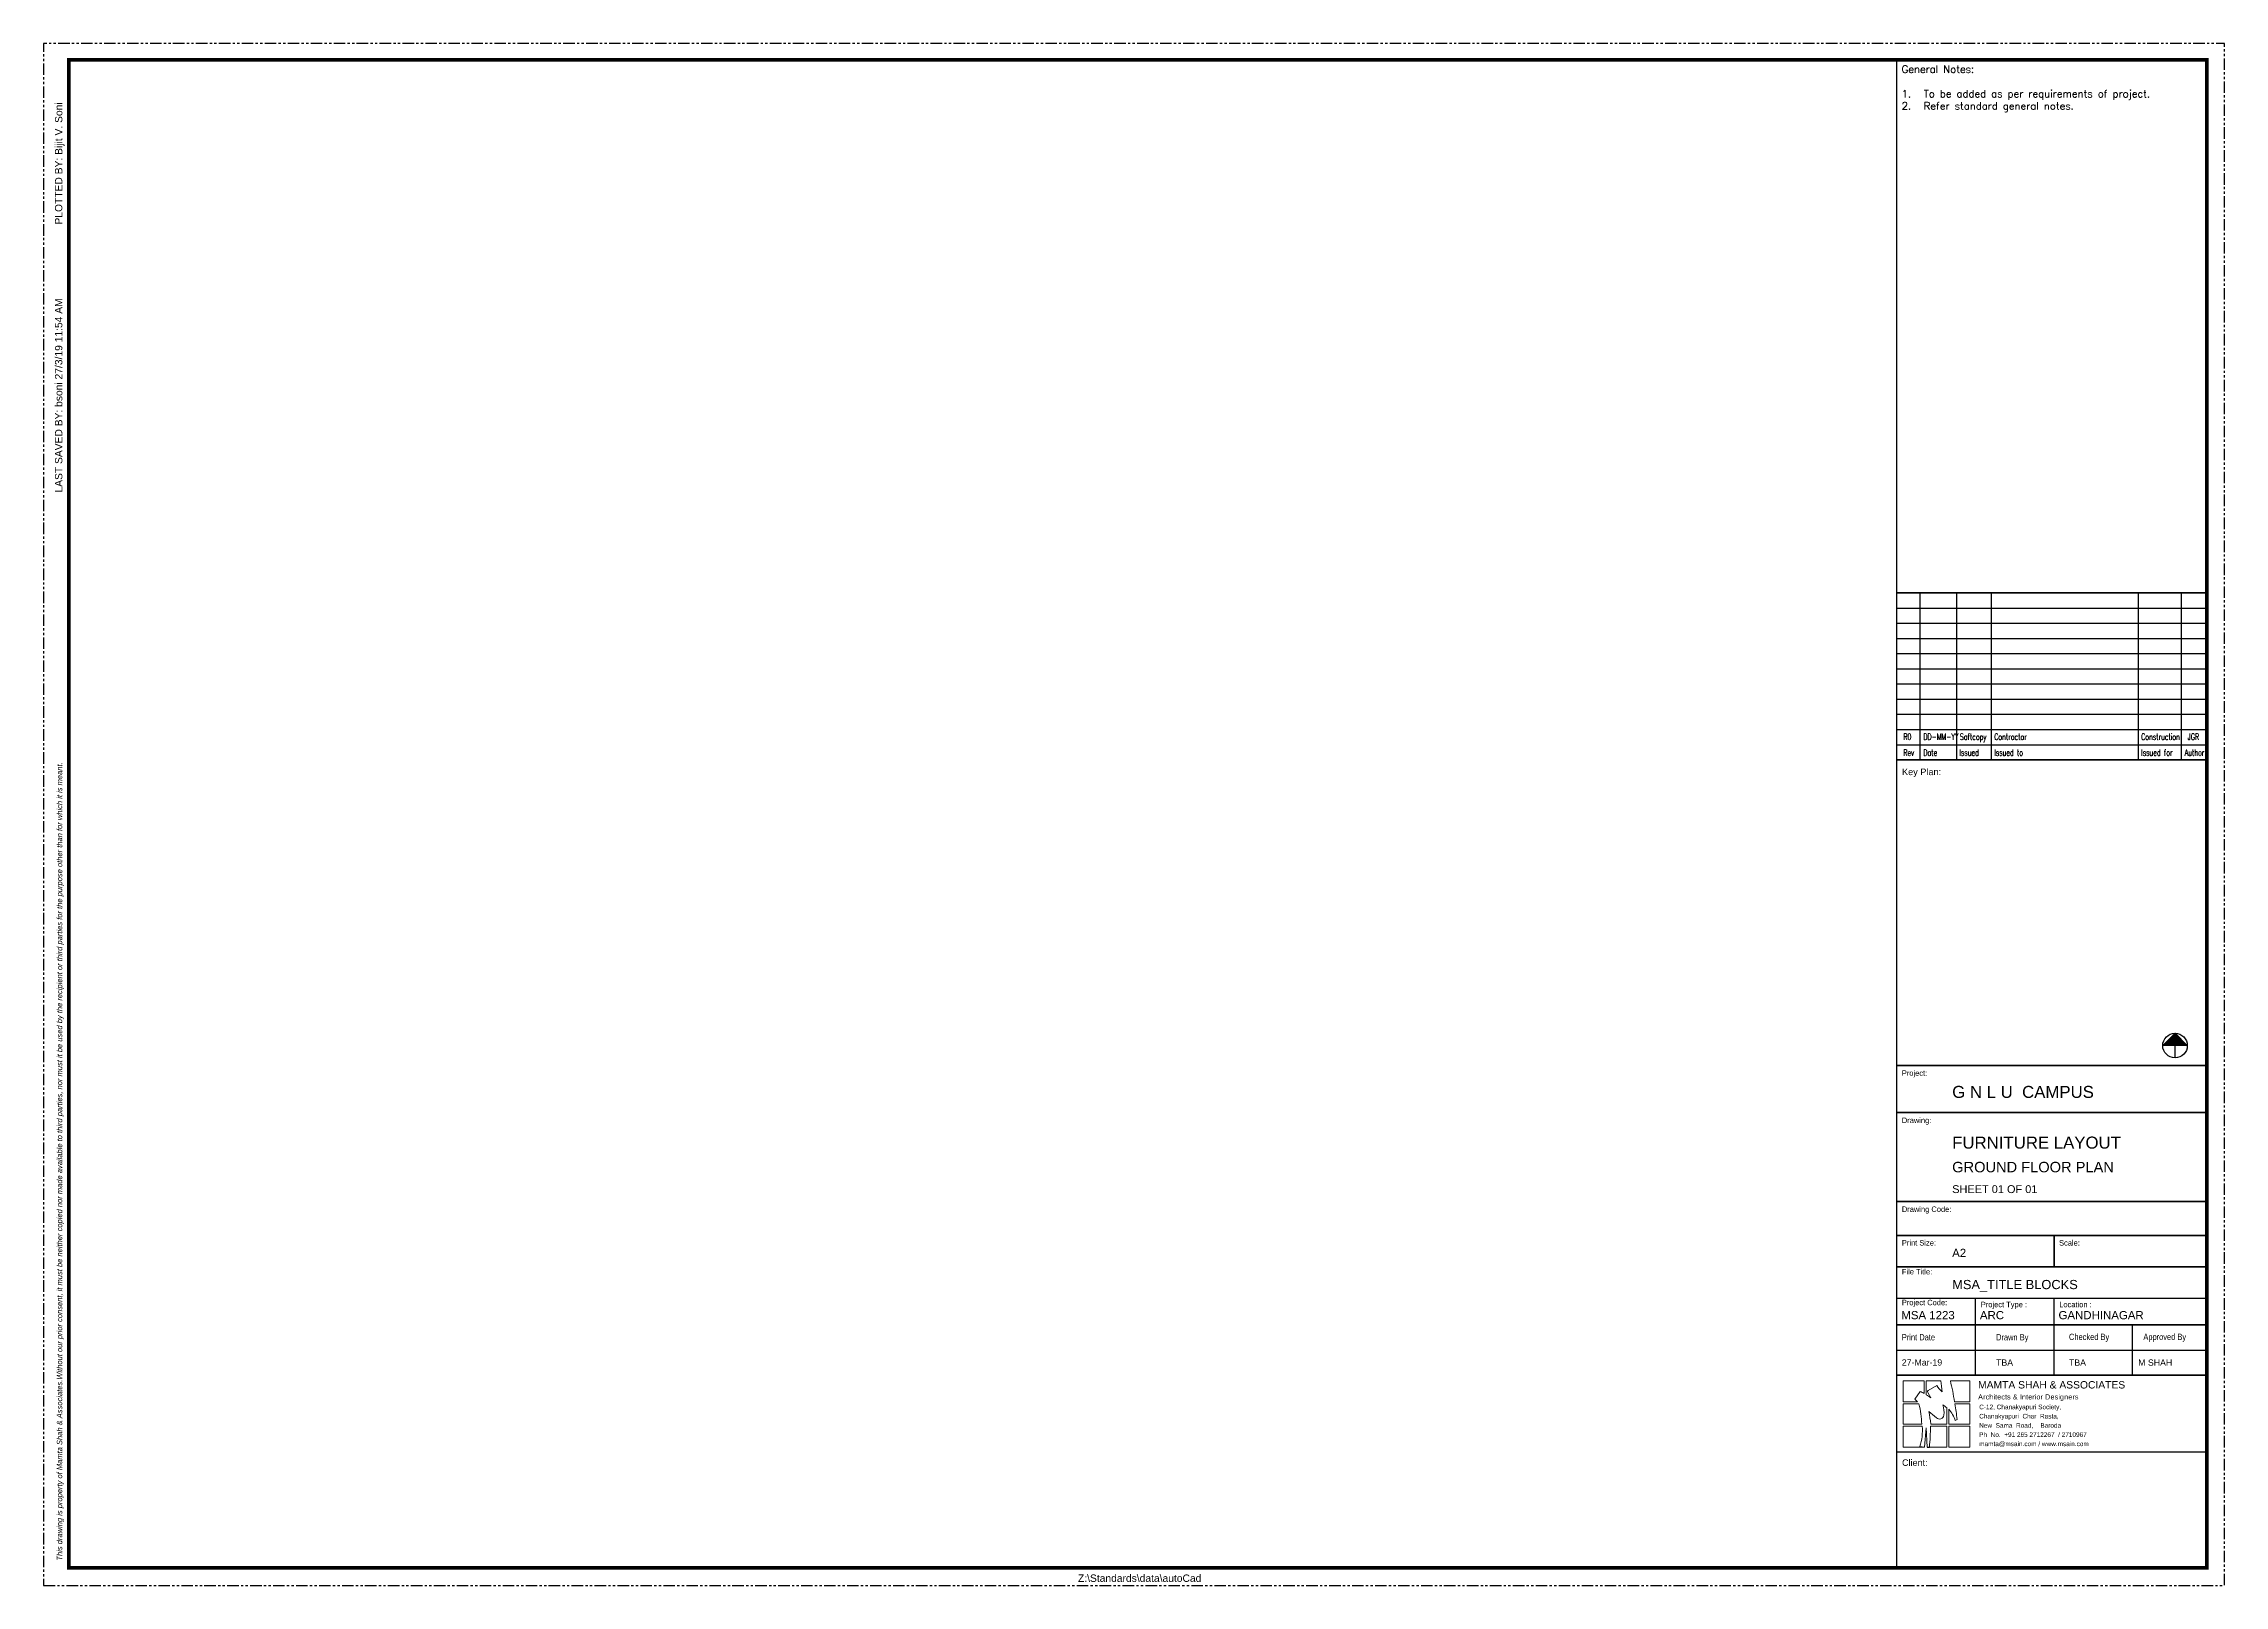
# Paper-space layout 'Layout1' of a CAD drawing. Header units: millimetres. Extents: x 0 to 1187, y 0 to 839.
import ezdxf
from ezdxf.enums import TextEntityAlignment as Align

# ---------------------------------------------------------------- set-up
doc = ezdxf.new("R2010")
doc.units = ezdxf.units.MM
doc.header["$MEASUREMENT"] = 0
doc.linetypes.add('PHANTOM2', pattern=[1.25, 0.625, -0.125, 0.125, -0.125, 0.125, -0.125])
doc.styles.add('ARIAL', font='arial.ttf')
doc.styles.add('Simplex', font='simplex.shx')
doc.styles.add('TB-TEXT', font='ARIALN.TTF')
doc.styles.add('TB_A0_H$0$SIM-00', font='Simplex.shx', dxfattribs={"width": 0.75})

# ---------------------------------------------------------------- blocks, each defined once
blk = doc.blocks.new('NORTH')
h = blk.add_hatch(color=256)
h.dxf.hatch_style = 1
h.paths.add_polyline_path([(92.92, 24.88), (101.04, 24.88), (96.98, 28.94)])
for points in [[(92.92, 24.88), (96.98, 28.94), (101.04, 24.88)], [(101.04, 24.88), (92.92, 24.88)], [(96.98, 20.82), (96.98, 24.88)]]:
    blk.add_lwpolyline(points)
blk.add_circle((96.98, 24.88), 4.06)
blk.add_circle((96.98, 24.88), 4.06)
blk = doc.blocks.new('A0_Landscape')
at = {"linetype": 'ByBlock', "lineweight": -2}
for p, q in [((1008.9, 830.5), (1008.9, 9.6)), ((1008.9, 830.5), (1008.9, 9.6)), ((1051.9, 114.4), (1051.9, 156.3)), ((1094.7, 114.4), (1094.7, 156.3)), ((1137.4, 114.4), (1137.4, 141.8)), ((1008.9, 128.1), (1177.8, 128.1))]:
    blk.add_line(p, q, dxfattribs=at)
at = {"linetype": 'ByBlock', "lineweight": -2, "ltscale": 10}
for p, q in [((1021.7, 449.5), (1021.7, 540.4)), ((1041.7, 449.5), (1041.7, 540.4)), ((1060.7, 449.5), (1060.7, 540.4)), ((1140.7, 449.5), (1140.7, 540.4)), ((1164.1, 449.5), (1164.1, 540.4))]:
    blk.add_line(p, q, dxfattribs=at)
blk.add_line((1025.5, 75.2), (1026.8, 75.2))
at = {"linetype": 'ByBlock', "lineweight": -2, "const_width": 2}
blk.add_lwpolyline([(13.8, 830.5), (1177.8, 830.5), (1177.8, 9.6), (13.8, 9.6)], close=True, dxfattribs=at)
at = {"linetype": 'ByBlock', "lineweight": -2, "flags": 128}
for points, const_width in [([(1177.8, 540.4), (1008.9, 540.4)], 0.855), ([(1008.9, 449.5), (1177.8, 449.5)], 0.855), ([(1177.8, 449.5), (1008.9, 449.5)], 0.855), ([(1177.8, 283.1), (1008.9, 283.1)], 0.855), ([(1177.8, 257.4), (1008.9, 257.4)], 0.855), ([(1177.8, 209), (1008.9, 209)], 0.855), ([(1177.8, 190.5), (1008.9, 190.5)], 0.855), ([(1094.7, 173.4), (1094.7, 190.5)], 0.855), ([(1177.8, 173.4), (1008.9, 173.4)], 0.855), ([(1177.8, 156.3), (1008.9, 156.3)], 0.855), ([(1177.8, 141.8), (1008.9, 141.8)], 0.855), ([(1177.8, 114.4), (1008.9, 114.4)], 0.855), ([(1177.8, 114.4), (1008.9, 114.4)], 0.855), ([(1177.8, 72.6), (1008.9, 72.6)], 0.845)]:
    blk.add_lwpolyline(points, dxfattribs=dict(at, const_width=const_width))
for points in [[(1008.9, 540.4), (1177.8, 540.4)], [(1008.9, 532.1), (1177.8, 532.1)], [(1008.9, 523.8), (1177.8, 523.8)], [(1008.9, 515.6), (1177.8, 515.6)], [(1008.9, 507.3), (1177.8, 507.3)], [(1008.9, 499), (1177.8, 499)], [(1008.9, 490.8), (1177.8, 490.8)], [(1008.9, 482.5), (1177.8, 482.5)], [(1008.9, 474.3), (1177.8, 474.3)], [(1008.9, 466), (1177.8, 466)], [(1008.9, 457.7), (1177.8, 457.7)]]:
    blk.add_lwpolyline(points, dxfattribs=at)
at = {"color": 0, "linetype": 'ByBlock', "lineweight": 13}
for points in [[(1020.3, 100), (1012.6, 100), (1012.6, 111.4), (1024, 111.4), (1024, 104.5)], [(1020.3, 100), (1012.6, 100), (1012.6, 111.4), (1024, 111.4), (1024, 104.5)], [(1038.2, 111.4), (1048.8, 111.4), (1048.8, 100), (1040.4, 100)], [(1038.2, 111.4), (1048.8, 111.4), (1048.8, 100), (1040.4, 100)], [(1022.6, 87.8), (1012.6, 87.8), (1012.6, 98.8), (1021, 98.8)], [(1022.6, 87.8), (1012.6, 87.8), (1012.6, 98.8), (1021, 98.8)], [(1036.2, 96.7), (1036.2, 87.8)], [(1036.2, 96.7), (1036.2, 87.8)], [(1040.7, 98.8), (1048.8, 98.8), (1048.8, 87.8), (1037.3, 87.8), (1037.3, 95.9)], [(1040.7, 98.8), (1048.8, 98.8), (1048.8, 87.8), (1037.3, 87.8), (1037.3, 95.9)], [(1022.9, 86.7), (1012.6, 86.7), (1012.6, 75.2), (1024.2, 75.2)], [(1022.9, 86.7), (1012.6, 86.7), (1012.6, 75.2), (1024.2, 75.2)], [(1036.2, 75.2), (1036.2, 86.7), (1027.4, 86.7)], [(1036.2, 75.2), (1036.2, 86.7), (1027.4, 86.7)]]:
    blk.add_lwpolyline(points, dxfattribs=at)
for points in [[(1024, 111.4), (1012.6, 111.4), (1012.6, 100), (1020.3, 100, 0.065911), (1018.9, 101.3), (1021.7, 105.6, -0.021995), (1024, 104.5)], [(1033, 111.4), (1025.1, 111.4), (1025.1, 103.8, -0.024224), (1027.5, 102.2), (1025.9, 105.1, -0.414698), (1026.2, 106.1), (1030.8, 108.9, 0.059102), (1033.7, 105.4, 0.011447)], [(1048.8, 111.4), (1038.2, 111.4, -0.030989), (1040.4, 100), (1048.8, 100)], [(1021, 98.8), (1012.6, 98.8), (1012.6, 87.8), (1022.6, 87.8, 0.075788)], [(1036.2, 96.7, 0.016043), (1034.1, 98.3, -0.106355), (1034.7, 92.6, -0.601257), (1030.6, 91.2, 0.00838), (1026.5, 94.7, -0.035586), (1027.5, 87.8), (1036.2, 87.8)], [(1037.3, 95.9), (1037.3, 87.8), (1048.8, 87.8), (1048.8, 98.8), (1040.7, 98.8, -0.010186), (1041.9, 90.4), (1040.9, 89.7, 0.098042)], [(1022.9, 86.7), (1012.6, 86.7), (1012.6, 75.2), (1024.2, 75.2), (1021.6, 75.6, 0.099179)], [(1036.2, 86.7), (1027.4, 86.7, -0.021459), (1026.8, 75.2), (1036.2, 75.2)]]:
    blk.add_lwpolyline(points, format="xyb", close=True, dxfattribs=at)
for points in [[(1027.5, 87.8, 0.035586), (1026.5, 94.7, -0.00838), (1030.6, 91.2, 0.601257), (1034.7, 92.6, 0.106355), (1034.1, 98.3, -0.016043), (1036.2, 96.7)], [(1022.9, 86.7, -0.099179), (1021.6, 75.6), (1024.2, 75.2), (1025.1, 85.7), (1025.5, 75.2)], [(1026.8, 75.2, 0.021421), (1027.4, 86.6, 0.047157)]]:
    blk.add_lwpolyline(points, format="xyb", dxfattribs=at)
for points in [[(1037.3, 75.2), (1048.8, 75.2), (1048.8, 86.7), (1037.3, 86.7)], [(1037.3, 75.2), (1048.8, 75.2), (1048.8, 86.7), (1037.3, 86.7)], [(1048.8, 86.7), (1037.3, 86.7), (1037.3, 75.2), (1048.8, 75.2)]]:
    blk.add_lwpolyline(points, close=True, dxfattribs=at)
at = {"layer": 'Defpoints', "color": 8, "linetype": 'PHANTOM2', "ltscale": 10, "flags": 128}
blk.add_lwpolyline([(0, 0), (1187.4, 0), (1187.4, 839.4), (0, 839.4)], close=True, dxfattribs=at)
at = {"xscale": 1.647132954614837, "yscale": 1.647132954614837, "zscale": 1.647132954614837}
blk.add_blockref('NORTH', (1000.8, 252.9), dxfattribs=at)
at = {"linetype": 'ByBlock', "lineweight": 5, "style": 'TB_A0_H$0$SIM-00', "width": 0.6}
for s, height, p in [('Rev', 3.42, (1012.6, 451.7)), ('Date', 3.42, (1023.5, 451.7)), ('Issued', 3.45, (1043.1, 451.7)), ('Issued to', 3.45, (1062.1, 451.7)), ('Issued for', 3.45, (1142.1, 451.7)), ('Author', 3.42, (1165.8, 451.7))]:
    blk.add_text(s, height=height, dxfattribs=at).set_placement(p)
at = {"color": 0, "linetype": 'ByBlock', "lineweight": 5, "style": 'TB-TEXT'}
for s, height, p in [('Scale:', 2.97, (1097.4, 186.5)), ('Print Date', 3.41, (1011.8, 135.1)), ('Drawn By', 3.41, (1063.1, 135.1)), ('Checked By', 3.41, (1102.8, 135.3)), ('Approved By', 3.41, (1143.3, 135.3))]:
    blk.add_text(s, height=height, dxfattribs=at).set_placement(p, align=Align.MIDDLE_LEFT)
at = {"linetype": 'ByBlock', "lineweight": 5, "style": 'ARIAL'}
blk.add_text('MAMTA SHAH & ASSOCIATES', height=4.016, dxfattribs=at).set_placement((1053.3, 107.2))
at = {"linetype": 'ByBlock', "lineweight": 5, "char_height": 4.005, "attachment_point": 1, "rotation": 90, "style": 'ARIAL'}
for s, insert, width in [('PLOTTED BY: Bijit V. Soni', (6.2, 740.9), 160.307), ('LAST SAVED BY: bsoni 27/3/19 11:54 AM', (6.2, 595), 155.858)]:
    blk.add_mtext(s, dxfattribs=dict(at, insert=insert, width=width))
at = {"color": 0, "linetype": 'ByBlock', "lineweight": 5, "insert": (7.2, 13.5), "char_height": 2.9369, "width": 833.246, "attachment_point": 1, "rotation": 90, "style": 'TB-TEXT'}
blk.add_mtext('{\\fArial|b0|i1|c0|p34;This drawing is property of Mamta Shah & Associates.Without our prior consent, it must be neither copied nor made available to third parties, nor must it be used by the recipient or third parties for the purpose other than for which it is meant.}', dxfattribs=at)
at = {"color": 1, "linetype": 'ByBlock', "lineweight": 5, "attachment_point": 1, "style": 'ARIAL'}
for s, insert, char_height, width in [('{\\C7;Key Plan:}', (1011.9, 444.7), 3.56, 121.59), ('{\\C7;Client:}', (1011.9, 68.6), 3.515, 120.038)]:
    blk.add_mtext(s, dxfattribs=dict(at, insert=insert, char_height=char_height, width=width))
at = {"color": 0, "attachment_point": 1}
for s, insert, char_height, width, style in [('Project: ', (1011.8, 280.4), 2.97, 26.41, 'TB-TEXT'), ('Drawing: ', (1011.8, 254.7), 2.97, 26.41, 'TB-TEXT'), ('Drawing Code: ', (1011.8, 206.3), 2.975, 26.41, 'TB-TEXT'), ('Print Size:', (1011.8, 188), 2.975, 19.692, 'TB-TEXT'), ('File Title:', (1011.8, 172.3), 2.975, 18.373, 'TB-TEXT'), ('Project Code:', (1011.8, 155.5), 2.975, 28.59, 'TB-TEXT'), ('Project Type :', (1054.8, 154.4), 2.975, 27.647, 'TB-TEXT'), ('Location :', (1097.5, 154.4), 2.97, 19.316, 'TB-TEXT'), ('27-Mar-19', (1011.8, 123.1), 3.41, 21.266, 'ARIAL')]:
    blk.add_mtext(s, dxfattribs=dict(at, insert=insert, char_height=char_height, width=width, style=style))
at = {"color": 0, "linetype": 'ByBlock', "lineweight": 5, "insert": (1039.2, 166.3), "char_height": 5.006, "width": 133.181, "attachment_point": 1, "style": 'ARIAL'}
blk.add_mtext('MSA_TITLE BLOCKS', dxfattribs=at)
at = {"linetype": 'ByBlock', "lineweight": 5, "insert": (1080.7, 104), "char_height": 2.761, "width": 84.782, "attachment_point": 2, "style": 'ARIAL'}
blk.add_mtext('{\\T1.05;Architects & Interior Designers}', dxfattribs=at)
at = {"linetype": 'ByBlock', "lineweight": 5, "insert": (1053.9, 98.4), "char_height": 2.51, "width": 74.221, "attachment_point": 1, "line_spacing_factor": 1.2, "style": 'ARIAL'}
blk.add_mtext('C-12, Chanakyapuri Society, \\PChanakyapuri  Char  Rasta, \\PNew  Sama  Road,    Baroda  \\PPh  No.  +91 265 2712267  / 2710967\\Pmamta@msain.com / www.msain.com', dxfattribs=at)
at = {"color": 7, "linetype": 'ByBlock', "lineweight": 5, "insert": (596.8, 3.9), "char_height": 4.005, "width": 1166.105, "attachment_point": 5, "style": 'ARIAL'}
blk.add_mtext('Z:\\\\Standards\\\\data\\\\autoCad', dxfattribs=at)
at = {"color": 0, "linetype": 'ByBlock', "lineweight": 5, "style": 'ARIAL'}
for tag, p, height in [('PROJ_TITLE', (1039.2, 265.4), 6.54), ('DWG_TITILE', (1039.2, 237.8), 6.54), ('DWG_SUB_TITILE', (1039.2, 224.9), 5.7), ('SHEET_NO', (1039.2, 213.6), 4.27), ('DWG_CODE', (1039.2, 197.2), 4.46), ('PRT_SIZE', (1039.2, 178.8), 4.46), ('SCALE', (1108.6, 178.8), 4.46), ('PROJ_CODE', (1011.5, 144.9), 4.46), ('PROJ_TYPE', (1054.3, 144.9), 4.46), ('LOC_TITLE', (1097.1, 144.9), 4.46)]:
    blk.add_attdef(tag, p, '', height=height, dxfattribs=at)
at = {"color": 0, "linetype": 'ByBlock', "lineweight": -2, "style": 'ARIAL'}
for tag, p in [('DWN_BY', (1063.1, 119.6)), ('CHECKED_BY', (1102.8, 119.6)), ('APPROVED_BY', (1140.5, 119.6))]:
    blk.add_attdef(tag, p, '', height=3.41, dxfattribs=at)

psp = doc.layouts.get("Layout1")

# ---------------------------------------------------------------- block references
psp.add_blockref('A0_Landscape', (0, 0)).add_auto_attribs({'PROJ_TYPE': 'ARC', 'LOC_TITLE': 'GANDHINAGAR', 'PROJ_CODE': 'MSA 1223', 'DWN_BY': 'TBA', 'CHECKED_BY': 'TBA', 'APPROVED_BY': 'M SHAH', 'DWG_TITILE': 'FURNITURE LAYOUT', 'DWG_SUB_TITILE': 'GROUND FLOOR PLAN', 'SHEET_NO': 'SHEET 01 OF 01', 'PROJ_TITLE': 'G N L U  CAMPUS', 'PRT_SIZE': 'A2'})

# ---------------------------------------------------------------- texts
at = {"linetype": 'ByBlock', "lineweight": 5, "style": 'TB_A0_H$0$SIM-00', "width": 0.6}
for s, height, p in [('R0', 3.42, (1012.6, 460.3)), ('DD-MM-YY', 3.42, (1023.5, 460.3)), ('Softcopy', 3.42, (1043.4, 460.3)), ('Contractor', 3.42, (1062.1, 460.3)), ('Construction', 3.422, (1142.1, 460.3)), ('JGR', 3.42, (1167.4, 460.3))]:
    psp.add_text(s, height=height, dxfattribs=at).set_placement(p)
at = {"color": 1, "linetype": 'ByBlock', "lineweight": 5, "insert": (1011.7, 827.5), "char_height": 4.005, "width": 163.735, "attachment_point": 1, "style": 'Simplex'}
psp.add_mtext('{\\C7;General Notes:\\P\\P\\pi-12.014,l12.014,t12.014;1.^ITo be added as per requirements of project.\\P2.^IRefer standard general notes.\\H1.8333x; }', dxfattribs=at)

doc.saveas('drawing.dxf')
